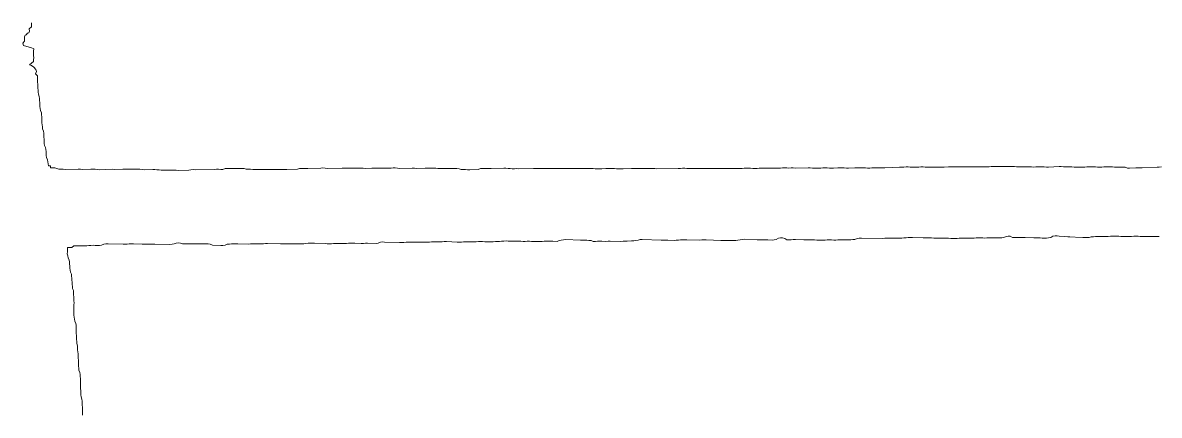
# Model space of a CAD drawing. Extents: x -16 to 11205, y -14909 to 147.
# Drawn here: x 223.03 to 234.78, y 65.54 to 69.6 of the extents above; entities that cross this region are included whole.
import ezdxf

# ---------------------------------------------------------------- set-up
doc = ezdxf.new("R2010")
doc.units = 0
doc.layers.get('0').update_dxf_attribs({"color": 1, "linetype": 'CONTINUOUS', "lineweight": 15, "true_color": 0xff0000})

msp = doc.modelspace()

# ---------------------------------------------------------------- linework, layer by layer
for p, q in [((223.119, 69.581), (223.119, 69.602)), ((223.048, 69.455), (223.054, 69.474)), ((223.054, 69.474), (223.066, 69.478)), ((223.066, 69.478), (223.077, 69.494)), ((223.077, 69.494), (223.091, 69.498)), ((223.091, 69.498), (223.1, 69.515)), ((223.095, 69.539), (223.118, 69.56)), ((223.1, 69.515), (223.095, 69.539)), ((223.118, 69.56), (223.119, 69.581)), ((223.029, 69.39), (223.048, 69.412)), ((223.036, 69.367), (223.029, 69.39)), ((223.095, 69.348), (223.036, 69.367)), ((223.047, 69.434), (223.048, 69.455)), ((223.048, 69.412), (223.047, 69.434)), ((223.114, 69.345), (223.095, 69.348)), ((223.144, 69.33), (223.114, 69.345)), ((223.139, 69.306), (223.144, 69.33)), ((223.139, 69.284), (223.139, 69.306)), ((223.139, 69.263), (223.139, 69.284)), ((223.145, 69.24), (223.139, 69.263)), ((223.139, 69.221), (223.145, 69.24)), ((223.098, 69.166), (223.139, 69.2)), ((223.119, 69.16), (223.098, 69.166)), ((223.145, 69.141), (223.119, 69.16)), ((223.139, 69.2), (223.139, 69.221)), ((223.165, 69.117), (223.145, 69.141)), ((223.17, 69.098), (223.165, 69.117)), ((223.161, 69.073), (223.17, 69.098)), ((223.18, 69.051), (223.161, 69.073)), ((223.181, 69.03), (223.18, 69.051)), ((223.182, 69.009), (223.181, 69.03)), ((223.183, 68.988), (223.182, 69.009)), ((223.184, 68.967), (223.183, 68.988)), ((223.185, 68.946), (223.184, 68.967)), ((223.186, 68.925), (223.185, 68.946)), ((223.188, 68.904), (223.186, 68.925)), ((223.189, 68.883), (223.188, 68.904)), ((223.191, 68.862), (223.189, 68.883)), ((223.199, 68.839), (223.191, 68.862)), ((223.201, 68.818), (223.199, 68.839)), ((223.203, 68.797), (223.201, 68.818)), ((223.205, 68.776), (223.203, 68.797)), ((223.206, 68.755), (223.205, 68.776)), ((223.207, 68.734), (223.206, 68.755)), ((223.21, 68.713), (223.207, 68.734)), ((223.212, 68.693), (223.21, 68.713)), ((223.222, 68.67), (223.212, 68.693)), ((223.224, 68.649), (223.222, 68.67)), ((223.226, 68.628), (223.224, 68.649)), ((223.226, 68.607), (223.226, 68.628)), ((223.227, 68.586), (223.226, 68.607)), ((223.228, 68.565), (223.227, 68.586)), ((223.23, 68.544), (223.228, 68.565)), ((223.232, 68.523), (223.23, 68.544)), ((223.235, 68.502), (223.232, 68.523)), ((223.244, 68.479), (223.235, 68.502)), ((223.246, 68.458), (223.244, 68.479)), ((223.248, 68.437), (223.246, 68.458)), ((223.248, 68.416), (223.248, 68.437)), ((223.249, 68.395), (223.248, 68.416)), ((223.25, 68.374), (223.249, 68.395)), ((223.252, 68.353), (223.25, 68.374)), ((223.254, 68.332), (223.252, 68.353)), ((223.265, 68.309), (223.254, 68.332)), ((223.268, 68.289), (223.265, 68.309)), ((223.27, 68.268), (223.268, 68.289)), ((223.271, 68.247), (223.27, 68.268)), ((223.273, 68.226), (223.271, 68.247)), ((223.276, 68.206), (223.273, 68.226)), ((223.286, 68.182), (223.276, 68.206)), ((223.289, 68.161), (223.286, 68.182)), ((223.292, 68.14), (223.289, 68.161)), ((223.294, 68.12), (223.292, 68.14)), ((223.316, 68.12), (223.294, 68.12)), ((223.316, 68.099), (223.316, 68.12)), ((223.338, 68.099), (223.316, 68.099)), ((223.36, 68.099), (223.338, 68.099)), ((223.404, 68.084), (223.36, 68.099)), ((223.426, 68.084), (223.404, 68.084)), ((223.448, 68.084), (223.426, 68.084)), ((223.47, 68.083), (223.448, 68.084)), ((223.602, 68.086), (223.47, 68.083)), ((223.625, 68.085), (223.602, 68.086)), ((223.647, 68.082), (223.625, 68.085)), ((223.734, 68.085), (223.647, 68.082)), ((223.757, 68.085), (223.734, 68.085)), ((223.779, 68.084), (223.757, 68.085)), ((223.801, 68.082), (223.779, 68.084)), ((223.823, 68.08), (223.801, 68.082)), ((223.954, 68.084), (223.823, 68.08)), ((223.976, 68.083), (223.954, 68.084)), ((224.064, 68.085), (223.976, 68.083)), ((224.087, 68.084), (224.064, 68.085)), ((224.219, 68.087), (224.087, 68.084)), ((224.241, 68.086), (224.219, 68.087)), ((224.263, 68.083), (224.241, 68.086)), ((224.285, 68.079), (224.263, 68.083)), ((224.373, 68.081), (224.285, 68.079)), ((224.395, 68.081), (224.373, 68.081)), ((224.417, 68.079), (224.395, 68.081)), ((224.439, 68.077), (224.417, 68.079)), ((224.46, 68.074), (224.439, 68.077)), ((224.593, 68.075), (224.46, 68.074)), ((224.615, 68.074), (224.593, 68.075)), ((224.637, 68.073), (224.615, 68.074)), ((224.747, 68.076), (224.637, 68.073)), ((224.769, 68.08), (224.747, 68.076)), ((224.791, 68.081), (224.769, 68.08)), ((224.813, 68.079), (224.791, 68.081)), ((225.011, 68.083), (224.813, 68.079)), ((225.033, 68.084), (225.011, 68.083)), ((225.055, 68.084), (225.033, 68.084)), ((225.077, 68.083), (225.055, 68.084)), ((225.099, 68.083), (225.077, 68.083)), ((225.121, 68.091), (225.099, 68.083)), ((225.143, 68.092), (225.121, 68.091)), ((225.165, 68.092), (225.143, 68.092)), ((225.187, 68.092), (225.165, 68.092)), ((225.253, 68.091), (225.187, 68.092)), ((225.275, 68.092), (225.253, 68.091)), ((225.297, 68.092), (225.275, 68.092)), ((225.319, 68.091), (225.297, 68.092)), ((225.341, 68.084), (225.319, 68.091)), ((225.364, 68.085), (225.341, 68.084)), ((225.386, 68.084), (225.364, 68.085)), ((225.408, 68.082), (225.386, 68.084)), ((225.561, 68.083), (225.408, 68.082)), ((225.583, 68.083), (225.561, 68.083)), ((225.605, 68.083), (225.583, 68.083)), ((225.627, 68.083), (225.605, 68.083)), ((225.649, 68.083), (225.627, 68.083)), ((225.671, 68.083), (225.649, 68.083)), ((225.693, 68.082), (225.671, 68.083)), ((225.715, 68.081), (225.693, 68.082)), ((225.737, 68.081), (225.715, 68.081)), ((225.759, 68.081), (225.737, 68.081)), ((225.869, 68.084), (225.759, 68.081)), ((225.891, 68.092), (225.869, 68.084)), ((225.913, 68.092), (225.891, 68.092)), ((225.935, 68.091), (225.913, 68.092)), ((225.957, 68.091), (225.935, 68.091)), ((225.979, 68.092), (225.957, 68.091)), ((226.111, 68.096), (225.979, 68.092)), ((226.133, 68.098), (226.111, 68.096)), ((226.155, 68.097), (226.133, 68.098)), ((226.177, 68.092), (226.155, 68.097)), ((226.331, 68.097), (226.177, 68.092)), ((226.353, 68.096), (226.331, 68.097)), ((226.375, 68.095), (226.353, 68.096)), ((226.397, 68.095), (226.375, 68.095)), ((226.419, 68.096), (226.397, 68.095)), ((226.441, 68.096), (226.419, 68.096)), ((226.463, 68.097), (226.441, 68.096)), ((226.486, 68.097), (226.463, 68.097)), ((226.508, 68.096), (226.486, 68.097)), ((226.529, 68.096), (226.508, 68.096)), ((226.551, 68.095), (226.529, 68.096)), ((226.574, 68.094), (226.551, 68.095)), ((226.64, 68.096), (226.574, 68.094)), ((226.662, 68.096), (226.64, 68.096)), ((226.684, 68.096), (226.662, 68.096)), ((226.706, 68.095), (226.684, 68.096)), ((226.728, 68.095), (226.706, 68.095)), ((226.75, 68.095), (226.728, 68.095)), ((226.772, 68.096), (226.75, 68.095)), ((226.794, 68.096), (226.772, 68.096)), ((226.816, 68.097), (226.794, 68.096)), ((226.838, 68.097), (226.816, 68.097)), ((226.86, 68.098), (226.838, 68.097)), ((226.882, 68.098), (226.86, 68.098)), ((226.904, 68.097), (226.882, 68.098)), ((226.925, 68.093), (226.904, 68.097)), ((227.058, 68.097), (226.925, 68.093)), ((227.08, 68.096), (227.058, 68.097)), ((227.102, 68.093), (227.08, 68.096)), ((227.19, 68.096), (227.102, 68.093)), ((227.212, 68.096), (227.19, 68.096)), ((227.234, 68.095), (227.212, 68.096)), ((227.256, 68.095), (227.234, 68.095)), ((227.278, 68.096), (227.256, 68.095)), ((227.3, 68.096), (227.278, 68.096)), ((227.322, 68.094), (227.3, 68.096)), ((227.344, 68.092), (227.322, 68.094)), ((227.366, 68.091), (227.344, 68.092)), ((227.454, 68.094), (227.366, 68.091)), ((227.476, 68.094), (227.454, 68.094)), ((227.498, 68.093), (227.476, 68.094)), ((227.52, 68.091), (227.498, 68.093)), ((227.541, 68.09), (227.52, 68.091)), ((227.564, 68.081), (227.541, 68.09)), ((227.586, 68.081), (227.564, 68.081)), ((227.608, 68.081), (227.586, 68.081)), ((227.63, 68.08), (227.608, 68.081)), ((227.652, 68.079), (227.63, 68.08)), ((227.739, 68.082), (227.652, 68.079)), ((227.762, 68.091), (227.739, 68.082)), ((227.784, 68.092), (227.762, 68.091)), ((227.806, 68.092), (227.784, 68.092)), ((227.828, 68.092), (227.806, 68.092)), ((227.85, 68.093), (227.828, 68.092)), ((227.872, 68.092), (227.85, 68.093)), ((228.004, 68.095), (227.872, 68.092)), ((228.026, 68.095), (228.004, 68.095)), ((228.048, 68.094), (228.026, 68.095)), ((228.07, 68.091), (228.048, 68.094)), ((228.092, 68.09), (228.07, 68.091)), ((228.114, 68.09), (228.092, 68.09)), ((228.136, 68.091), (228.114, 68.09)), ((228.158, 68.09), (228.136, 68.091)), ((228.312, 68.092), (228.158, 68.09)), ((228.334, 68.092), (228.312, 68.092)), ((228.356, 68.092), (228.334, 68.092)), ((228.378, 68.092), (228.356, 68.092)), ((228.4, 68.091), (228.378, 68.092)), ((228.422, 68.091), (228.4, 68.091)), ((228.444, 68.091), (228.422, 68.091)), ((228.466, 68.091), (228.444, 68.091)), ((228.488, 68.091), (228.466, 68.091)), ((228.51, 68.092), (228.488, 68.091)), ((228.532, 68.092), (228.51, 68.092)), ((228.554, 68.092), (228.532, 68.092)), ((228.576, 68.093), (228.554, 68.092)), ((228.598, 68.093), (228.576, 68.093)), ((228.62, 68.093), (228.598, 68.093)), ((228.819, 68.092), (228.62, 68.093)), ((228.841, 68.092), (228.819, 68.092)), ((228.863, 68.092), (228.841, 68.092)), ((228.884, 68.093), (228.863, 68.092)), ((228.906, 68.093), (228.884, 68.093)), ((228.928, 68.092), (228.906, 68.093)), ((228.95, 68.09), (228.928, 68.092)), ((228.972, 68.089), (228.95, 68.09)), ((228.994, 68.089), (228.972, 68.089)), ((229.017, 68.089), (228.994, 68.089)), ((229.061, 68.091), (229.017, 68.089)), ((229.083, 68.091), (229.061, 68.091)), ((229.104, 68.092), (229.083, 68.091)), ((229.126, 68.091), (229.104, 68.092)), ((229.148, 68.091), (229.126, 68.091)), ((229.17, 68.09), (229.148, 68.091)), ((229.192, 68.09), (229.17, 68.09)), ((229.214, 68.089), (229.192, 68.09)), ((229.237, 68.089), (229.214, 68.089)), ((229.325, 68.092), (229.237, 68.089)), ((229.347, 68.092), (229.325, 68.092)), ((229.369, 68.092), (229.347, 68.092)), ((229.391, 68.091), (229.369, 68.092)), ((229.413, 68.091), (229.391, 68.091)), ((229.435, 68.092), (229.413, 68.091)), ((229.457, 68.093), (229.435, 68.092)), ((229.479, 68.093), (229.457, 68.093)), ((229.501, 68.093), (229.479, 68.093)), ((229.523, 68.093), (229.501, 68.093)), ((229.544, 68.092), (229.523, 68.093)), ((229.566, 68.091), (229.544, 68.092)), ((229.588, 68.089), (229.566, 68.091)), ((229.809, 68.093), (229.588, 68.089)), ((229.831, 68.094), (229.809, 68.093)), ((229.853, 68.095), (229.831, 68.094)), ((229.875, 68.095), (229.853, 68.095)), ((229.897, 68.094), (229.875, 68.095)), ((229.919, 68.093), (229.897, 68.094)), ((229.941, 68.092), (229.919, 68.093)), ((229.963, 68.092), (229.941, 68.092)), ((229.985, 68.092), (229.963, 68.092)), ((230.007, 68.093), (229.985, 68.092)), ((230.029, 68.094), (230.007, 68.093)), ((230.051, 68.094), (230.029, 68.094)), ((230.073, 68.094), (230.051, 68.094)), ((230.095, 68.093), (230.073, 68.094)), ((230.117, 68.092), (230.095, 68.093)), ((230.139, 68.091), (230.117, 68.092)), ((230.161, 68.091), (230.139, 68.091)), ((230.183, 68.091), (230.161, 68.091)), ((230.205, 68.092), (230.183, 68.091)), ((230.227, 68.092), (230.205, 68.092)), ((230.249, 68.092), (230.227, 68.092)), ((230.271, 68.093), (230.249, 68.092)), ((230.293, 68.093), (230.271, 68.093)), ((230.315, 68.094), (230.293, 68.093)), ((230.337, 68.094), (230.315, 68.094)), ((230.359, 68.094), (230.337, 68.094)), ((230.381, 68.094), (230.359, 68.094)), ((230.403, 68.093), (230.381, 68.094)), ((230.425, 68.093), (230.403, 68.093)), ((230.447, 68.093), (230.425, 68.093)), ((230.469, 68.094), (230.447, 68.093)), ((230.491, 68.095), (230.469, 68.094)), ((230.513, 68.096), (230.491, 68.095)), ((230.535, 68.095), (230.513, 68.096)), ((230.557, 68.095), (230.535, 68.095)), ((230.579, 68.094), (230.557, 68.095)), ((230.601, 68.094), (230.579, 68.094)), ((230.623, 68.094), (230.601, 68.094)), ((230.645, 68.095), (230.623, 68.094)), ((230.667, 68.095), (230.645, 68.095)), ((230.689, 68.096), (230.667, 68.095)), ((230.711, 68.096), (230.689, 68.096)), ((230.733, 68.096), (230.711, 68.096)), ((230.755, 68.096), (230.733, 68.096)), ((230.777, 68.096), (230.755, 68.096)), ((230.799, 68.096), (230.777, 68.096)), ((230.821, 68.096), (230.799, 68.096)), ((230.843, 68.097), (230.821, 68.096)), ((230.865, 68.097), (230.843, 68.097)), ((230.887, 68.098), (230.865, 68.097)), ((230.909, 68.098), (230.887, 68.098)), ((230.931, 68.098), (230.909, 68.098)), ((230.953, 68.097), (230.931, 68.098)), ((230.975, 68.098), (230.953, 68.097)), ((230.997, 68.098), (230.975, 68.098)), ((231.019, 68.096), (230.997, 68.098)), ((231.151, 68.098), (231.019, 68.096)), ((231.173, 68.098), (231.151, 68.098)), ((231.195, 68.097), (231.173, 68.098)), ((231.217, 68.096), (231.195, 68.097)), ((231.239, 68.096), (231.217, 68.096)), ((231.261, 68.096), (231.239, 68.096)), ((231.283, 68.097), (231.261, 68.096)), ((231.305, 68.098), (231.283, 68.097)), ((231.327, 68.099), (231.305, 68.098)), ((231.349, 68.098), (231.327, 68.099)), ((231.371, 68.097), (231.349, 68.098)), ((231.393, 68.096), (231.371, 68.097)), ((231.415, 68.096), (231.393, 68.096)), ((231.459, 68.098), (231.415, 68.096)), ((231.481, 68.099), (231.459, 68.098)), ((231.503, 68.099), (231.481, 68.099)), ((231.525, 68.099), (231.503, 68.099)), ((231.547, 68.097), (231.525, 68.099)), ((231.569, 68.096), (231.547, 68.097)), ((231.635, 68.099), (231.569, 68.096)), ((231.657, 68.1), (231.635, 68.099)), ((231.679, 68.1), (231.657, 68.1)), ((231.702, 68.099), (231.679, 68.1)), ((231.724, 68.099), (231.702, 68.099)), ((231.746, 68.098), (231.724, 68.099)), ((231.767, 68.097), (231.746, 68.098)), ((231.789, 68.097), (231.767, 68.097)), ((231.811, 68.098), (231.789, 68.097)), ((231.833, 68.099), (231.811, 68.098)), ((231.855, 68.1), (231.833, 68.099)), ((231.877, 68.101), (231.855, 68.1)), ((231.899, 68.1), (231.877, 68.101)), ((231.922, 68.1), (231.899, 68.1)), ((231.944, 68.1), (231.922, 68.1)), ((232.098, 68.107), (231.944, 68.1)), ((232.12, 68.108), (232.098, 68.107)), ((232.142, 68.108), (232.12, 68.108)), ((232.164, 68.109), (232.142, 68.108)), ((232.186, 68.109), (232.164, 68.109)), ((232.208, 68.108), (232.186, 68.109)), ((232.23, 68.108), (232.208, 68.108)), ((232.252, 68.108), (232.23, 68.108)), ((232.274, 68.108), (232.252, 68.108)), ((232.296, 68.108), (232.274, 68.108)), ((232.318, 68.109), (232.296, 68.108)), ((232.34, 68.109), (232.318, 68.109)), ((232.362, 68.108), (232.34, 68.109)), ((232.384, 68.107), (232.362, 68.108)), ((232.406, 68.107), (232.384, 68.107)), ((232.428, 68.107), (232.406, 68.107)), ((232.45, 68.108), (232.428, 68.107)), ((232.472, 68.108), (232.45, 68.108)), ((232.494, 68.108), (232.472, 68.108)), ((232.516, 68.107), (232.494, 68.108)), ((232.538, 68.107), (232.516, 68.107)), ((232.56, 68.107), (232.538, 68.107)), ((232.604, 68.109), (232.56, 68.107)), ((232.626, 68.11), (232.604, 68.109)), ((232.648, 68.11), (232.626, 68.11)), ((232.67, 68.11), (232.648, 68.11)), ((232.692, 68.11), (232.67, 68.11)), ((232.714, 68.109), (232.692, 68.11)), ((232.736, 68.109), (232.714, 68.109)), ((232.758, 68.109), (232.736, 68.109)), ((232.78, 68.109), (232.758, 68.109)), ((232.802, 68.11), (232.78, 68.109)), ((232.824, 68.11), (232.802, 68.11)), ((232.846, 68.11), (232.824, 68.11)), ((232.868, 68.11), (232.846, 68.11)), ((232.89, 68.11), (232.868, 68.11)), ((232.912, 68.11), (232.89, 68.11)), ((232.934, 68.11), (232.912, 68.11)), ((232.956, 68.11), (232.934, 68.11)), ((232.978, 68.111), (232.956, 68.11)), ((233, 68.111), (232.978, 68.111)), ((233.022, 68.111), (233, 68.111)), ((233.044, 68.112), (233.022, 68.111)), ((233.066, 68.112), (233.044, 68.112)), ((233.088, 68.113), (233.066, 68.112)), ((233.11, 68.113), (233.088, 68.113)), ((233.132, 68.112), (233.11, 68.113)), ((233.154, 68.112), (233.132, 68.112)), ((233.176, 68.112), (233.154, 68.112)), ((233.198, 68.112), (233.176, 68.112)), ((233.22, 68.113), (233.198, 68.112)), ((233.242, 68.113), (233.22, 68.113)), ((233.264, 68.113), (233.242, 68.113)), ((233.286, 68.112), (233.264, 68.113)), ((233.308, 68.111), (233.286, 68.112)), ((233.33, 68.11), (233.308, 68.111)), ((233.352, 68.11), (233.33, 68.11)), ((233.374, 68.11), (233.352, 68.11)), ((233.396, 68.111), (233.374, 68.11)), ((233.418, 68.111), (233.396, 68.111)), ((233.44, 68.11), (233.418, 68.111)), ((233.462, 68.109), (233.44, 68.11)), ((233.484, 68.108), (233.462, 68.109)), ((233.506, 68.109), (233.484, 68.108)), ((233.528, 68.11), (233.506, 68.109)), ((233.55, 68.11), (233.528, 68.11)), ((233.572, 68.11), (233.55, 68.11)), ((233.594, 68.109), (233.572, 68.11)), ((233.616, 68.108), (233.594, 68.109)), ((233.638, 68.107), (233.616, 68.108)), ((233.748, 68.112), (233.638, 68.107)), ((233.77, 68.112), (233.748, 68.112)), ((233.792, 68.111), (233.77, 68.112)), ((233.814, 68.111), (233.792, 68.111)), ((233.836, 68.111), (233.814, 68.111)), ((233.858, 68.111), (233.836, 68.111)), ((233.88, 68.109), (233.858, 68.111)), ((233.902, 68.108), (233.88, 68.109)), ((233.924, 68.107), (233.902, 68.108)), ((233.946, 68.108), (233.924, 68.107)), ((233.968, 68.108), (233.946, 68.108)), ((233.99, 68.108), (233.968, 68.108)), ((234.012, 68.108), (233.99, 68.108)), ((234.034, 68.109), (234.012, 68.108)), ((234.056, 68.11), (234.034, 68.109)), ((234.078, 68.11), (234.056, 68.11)), ((234.1, 68.11), (234.078, 68.11)), ((234.122, 68.109), (234.1, 68.11)), ((234.144, 68.108), (234.122, 68.109)), ((234.166, 68.107), (234.144, 68.108)), ((234.188, 68.108), (234.166, 68.107)), ((234.21, 68.109), (234.188, 68.108)), ((234.232, 68.109), (234.21, 68.109)), ((234.254, 68.109), (234.232, 68.109)), ((234.276, 68.109), (234.254, 68.109)), ((234.298, 68.109), (234.276, 68.109)), ((234.32, 68.108), (234.298, 68.109)), ((234.342, 68.108), (234.32, 68.108)), ((234.364, 68.108), (234.342, 68.108)), ((234.386, 68.108), (234.364, 68.108)), ((234.408, 68.108), (234.386, 68.108)), ((234.43, 68.106), (234.408, 68.108)), ((234.453, 68.097), (234.43, 68.106)), ((234.475, 68.096), (234.453, 68.097)), ((234.54, 68.099), (234.475, 68.096)), ((234.562, 68.099), (234.54, 68.099)), ((234.585, 68.099), (234.562, 68.099)), ((234.607, 68.098), (234.585, 68.099)), ((234.761, 68.107), (234.607, 68.098)), ((234.783, 68.108), (234.761, 68.107)), ((234.805, 68.109), (234.783, 68.108)), ((228.578, 67.346), (228.599, 67.35)), ((228.599, 67.35), (228.621, 67.355)), ((228.621, 67.355), (228.643, 67.356)), ((228.643, 67.356), (228.797, 67.349)), ((229.37, 67.348), (229.392, 67.352)), ((229.392, 67.352), (229.413, 67.356)), ((229.413, 67.356), (229.435, 67.357)), ((229.435, 67.357), (229.633, 67.349)), ((229.633, 67.349), (229.655, 67.35)), ((229.655, 67.35), (229.677, 67.351)), ((229.677, 67.351), (229.699, 67.35)), ((229.699, 67.35), (229.766, 67.348)), ((229.788, 67.349), (229.81, 67.351)), ((229.81, 67.351), (229.831, 67.353)), ((229.831, 67.353), (229.853, 67.354)), ((229.853, 67.354), (229.875, 67.355)), ((229.875, 67.355), (229.898, 67.355)), ((229.898, 67.355), (230.03, 67.35)), ((230.03, 67.35), (230.052, 67.353)), ((230.052, 67.353), (230.073, 67.355)), ((230.073, 67.355), (230.096, 67.354)), ((230.096, 67.354), (230.25, 67.347)), ((230.426, 67.349), (230.448, 67.354)), ((230.448, 67.354), (230.469, 67.358)), ((230.469, 67.358), (230.491, 67.36)), ((230.491, 67.36), (230.624, 67.354)), ((230.624, 67.354), (230.646, 67.354)), ((230.646, 67.354), (230.668, 67.354)), ((230.668, 67.354), (230.69, 67.354)), ((230.69, 67.354), (230.712, 67.354)), ((230.712, 67.354), (230.734, 67.353)), ((230.734, 67.353), (230.778, 67.352)), ((230.778, 67.352), (230.8, 67.354)), ((230.8, 67.354), (230.821, 67.358)), ((230.821, 67.358), (230.844, 67.371)), ((230.844, 67.371), (230.866, 67.375)), ((230.866, 67.375), (230.888, 67.374)), ((230.888, 67.374), (230.909, 67.368)), ((230.909, 67.368), (230.932, 67.355)), ((230.932, 67.355), (230.976, 67.355)), ((230.976, 67.355), (230.998, 67.357)), ((230.998, 67.357), (231.02, 67.356)), ((231.02, 67.356), (231.108, 67.353)), ((231.108, 67.353), (231.13, 67.354)), ((231.13, 67.354), (231.152, 67.355)), ((231.152, 67.355), (231.174, 67.354)), ((231.174, 67.354), (231.196, 67.354)), ((231.196, 67.354), (231.218, 67.353)), ((231.218, 67.353), (231.24, 67.352)), ((231.24, 67.352), (231.262, 67.351)), ((231.262, 67.351), (231.284, 67.351)), ((231.284, 67.351), (231.306, 67.352)), ((231.306, 67.352), (231.328, 67.352)), ((231.328, 67.352), (231.35, 67.353)), ((231.35, 67.353), (231.372, 67.353)), ((231.372, 67.353), (231.394, 67.353)), ((231.394, 67.353), (231.416, 67.352)), ((231.416, 67.352), (231.438, 67.352)), ((231.438, 67.352), (231.46, 67.353)), ((231.46, 67.353), (231.482, 67.354)), ((231.482, 67.354), (231.504, 67.354)), ((231.504, 67.354), (231.526, 67.353)), ((231.526, 67.353), (231.548, 67.353)), ((231.548, 67.353), (231.57, 67.353)), ((231.57, 67.353), (231.592, 67.354)), ((231.592, 67.354), (231.614, 67.356)), ((231.614, 67.356), (231.635, 67.358)), ((231.635, 67.358), (231.659, 67.368)), ((231.659, 67.368), (231.68, 67.37)), ((231.68, 67.37), (231.702, 67.371)), ((231.702, 67.371), (231.923, 67.368)), ((231.923, 67.368), (231.944, 67.37)), ((231.944, 67.37), (231.966, 67.37)), ((231.966, 67.37), (231.988, 67.37)), ((231.988, 67.37), (232.01, 67.37)), ((232.01, 67.37), (232.032, 67.37)), ((232.032, 67.37), (232.054, 67.37)), ((232.054, 67.37), (232.076, 67.371)), ((232.076, 67.371), (232.098, 67.371)), ((232.098, 67.371), (232.12, 67.372)), ((232.12, 67.372), (232.142, 67.374)), ((232.142, 67.374), (232.164, 67.376)), ((232.164, 67.376), (232.186, 67.378)), ((232.186, 67.378), (232.208, 67.379)), ((232.208, 67.379), (232.23, 67.379)), ((232.23, 67.379), (232.34, 67.373)), ((232.34, 67.373), (232.362, 67.373)), ((232.362, 67.373), (232.384, 67.373)), ((232.384, 67.373), (232.406, 67.373)), ((232.406, 67.373), (232.428, 67.373)), ((232.428, 67.373), (232.45, 67.372)), ((232.45, 67.372), (232.472, 67.371)), ((232.472, 67.371), (232.494, 67.371)), ((232.494, 67.371), (232.516, 67.372)), ((232.516, 67.372), (232.538, 67.372)), ((232.538, 67.372), (232.56, 67.371)), ((232.56, 67.371), (232.582, 67.371)), ((232.582, 67.371), (232.604, 67.37)), ((232.604, 67.37), (232.626, 67.369)), ((232.626, 67.369), (232.648, 67.368)), ((232.648, 67.368), (232.67, 67.368)), ((232.67, 67.368), (232.693, 67.369)), ((232.693, 67.369), (232.715, 67.37)), ((232.715, 67.37), (232.736, 67.371)), ((232.736, 67.371), (232.758, 67.372)), ((232.758, 67.372), (232.78, 67.372)), ((232.78, 67.372), (232.802, 67.372)), ((232.802, 67.372), (232.824, 67.372)), ((232.824, 67.372), (232.846, 67.372)), ((232.846, 67.372), (232.868, 67.372)), ((232.868, 67.372), (232.89, 67.373)), ((232.89, 67.373), (232.913, 67.373)), ((232.913, 67.373), (232.935, 67.373)), ((232.935, 67.373), (232.957, 67.373)), ((232.957, 67.373), (232.979, 67.372)), ((232.979, 67.372), (233.001, 67.373)), ((233.001, 67.373), (233.023, 67.373)), ((233.023, 67.373), (233.045, 67.373)), ((233.045, 67.373), (233.067, 67.373)), ((233.067, 67.373), (233.089, 67.373)), ((233.089, 67.373), (233.111, 67.373)), ((233.111, 67.373), (233.133, 67.373)), ((233.133, 67.373), (233.154, 67.375)), ((233.154, 67.375), (233.176, 67.378)), ((233.176, 67.378), (233.199, 67.389)), ((233.199, 67.389), (233.221, 67.392)), ((233.221, 67.392), (233.242, 67.391)), ((233.242, 67.391), (233.265, 67.379)), ((233.265, 67.379), (233.353, 67.377)), ((233.353, 67.377), (233.375, 67.379)), ((233.375, 67.379), (233.397, 67.378)), ((233.397, 67.378), (233.485, 67.375)), ((233.485, 67.375), (233.507, 67.375)), ((233.507, 67.375), (233.529, 67.374)), ((233.529, 67.374), (233.551, 67.373)), ((233.551, 67.373), (233.573, 67.372)), ((233.573, 67.372), (233.595, 67.371)), ((233.595, 67.371), (233.617, 67.371)), ((233.617, 67.371), (233.639, 67.373)), ((233.639, 67.373), (233.66, 67.378)), ((233.66, 67.378), (233.683, 67.391)), ((233.683, 67.391), (233.705, 67.394)), ((233.705, 67.394), (233.727, 67.394)), ((233.727, 67.394), (233.749, 67.392)), ((233.749, 67.392), (233.859, 67.386)), ((233.859, 67.386), (233.837, 67.385)), ((233.837, 67.385), (233.991, 67.377)), ((233.991, 67.377), (234.013, 67.378)), ((234.013, 67.378), (234.035, 67.378)), ((234.035, 67.378), (234.057, 67.377)), ((234.057, 67.377), (234.079, 67.384)), ((234.079, 67.384), (234.101, 67.386)), ((234.101, 67.386), (234.123, 67.388)), ((234.123, 67.388), (234.145, 67.39)), ((234.145, 67.39), (234.167, 67.39)), ((234.167, 67.39), (234.189, 67.389)), ((234.189, 67.389), (234.211, 67.389)), ((234.211, 67.389), (234.233, 67.389)), ((234.233, 67.389), (234.255, 67.39)), ((234.255, 67.39), (234.277, 67.391)), ((234.277, 67.391), (234.299, 67.392)), ((234.299, 67.392), (234.321, 67.392)), ((234.321, 67.392), (234.343, 67.391)), ((234.343, 67.391), (234.365, 67.391)), ((234.365, 67.391), (234.387, 67.39)), ((234.387, 67.39), (234.409, 67.389)), ((234.409, 67.389), (234.431, 67.388)), ((234.431, 67.388), (234.453, 67.388)), ((234.453, 67.388), (234.475, 67.389)), ((234.475, 67.389), (234.497, 67.39)), ((234.497, 67.39), (234.519, 67.391)), ((234.519, 67.391), (234.541, 67.391)), ((234.541, 67.391), (234.563, 67.391)), ((234.563, 67.391), (234.585, 67.39)), ((234.585, 67.39), (234.607, 67.39)), ((234.607, 67.39), (234.629, 67.39)), ((234.629, 67.39), (234.651, 67.389)), ((234.651, 67.389), (234.673, 67.389)), ((234.673, 67.389), (234.695, 67.388)), ((234.695, 67.388), (234.717, 67.388)), ((234.717, 67.388), (234.739, 67.388)), ((234.739, 67.388), (234.761, 67.388)), ((234.761, 67.388), (234.783, 67.387)), ((223.493, 67.252), (223.493, 67.273)), ((223.493, 67.273), (223.515, 67.273)), ((223.493, 67.231), (223.493, 67.252)), ((223.515, 67.273), (223.537, 67.273)), ((223.537, 67.273), (223.559, 67.293)), ((223.559, 67.293), (223.603, 67.292)), ((223.603, 67.292), (223.625, 67.293)), ((223.625, 67.293), (223.647, 67.293)), ((223.647, 67.293), (223.669, 67.293)), ((223.669, 67.293), (223.691, 67.293)), ((223.691, 67.293), (223.713, 67.294)), ((223.713, 67.294), (223.735, 67.296)), ((223.735, 67.296), (223.757, 67.298)), ((223.757, 67.298), (223.779, 67.297)), ((223.779, 67.297), (223.823, 67.296)), ((223.823, 67.296), (223.845, 67.298)), ((223.845, 67.298), (223.868, 67.31)), ((223.868, 67.31), (223.889, 67.312)), ((223.889, 67.312), (223.911, 67.312)), ((223.911, 67.312), (224.066, 67.308)), ((224.066, 67.308), (224.088, 67.308)), ((224.088, 67.308), (224.109, 67.31)), ((224.109, 67.31), (224.131, 67.311)), ((224.131, 67.311), (224.153, 67.312)), ((224.153, 67.312), (224.175, 67.312)), ((224.175, 67.312), (224.263, 67.309)), ((224.263, 67.309), (224.285, 67.309)), ((224.285, 67.309), (224.307, 67.309)), ((224.307, 67.309), (224.329, 67.31)), ((224.329, 67.31), (224.351, 67.31)), ((224.351, 67.31), (224.373, 67.309)), ((224.373, 67.309), (224.395, 67.308)), ((224.395, 67.308), (224.551, 67.305)), ((224.551, 67.305), (224.573, 67.308)), ((224.573, 67.308), (224.594, 67.314)), ((224.594, 67.314), (224.615, 67.32)), ((224.615, 67.32), (224.637, 67.322)), ((224.637, 67.322), (224.66, 67.319)), ((224.66, 67.319), (224.681, 67.313)), ((224.681, 67.313), (224.769, 67.311)), ((224.769, 67.311), (224.791, 67.311)), ((224.791, 67.311), (224.946, 67.311)), ((224.946, 67.311), (224.967, 67.31)), ((224.967, 67.31), (224.99, 67.299)), ((224.99, 67.299), (225.077, 67.296)), ((225.077, 67.296), (225.099, 67.297)), ((225.099, 67.297), (225.121, 67.299)), ((225.121, 67.299), (225.144, 67.308)), ((225.144, 67.308), (225.166, 67.31)), ((225.166, 67.31), (225.188, 67.312)), ((225.188, 67.312), (225.21, 67.312)), ((225.21, 67.312), (225.232, 67.313)), ((225.232, 67.313), (225.254, 67.313)), ((225.254, 67.313), (225.364, 67.31)), ((225.364, 67.31), (225.386, 67.311)), ((225.386, 67.311), (225.408, 67.311)), ((225.408, 67.311), (225.43, 67.311)), ((225.43, 67.311), (225.452, 67.311)), ((225.452, 67.311), (225.474, 67.311)), ((225.474, 67.311), (225.496, 67.313)), ((225.496, 67.313), (225.518, 67.314)), ((225.518, 67.314), (225.54, 67.316)), ((225.54, 67.316), (225.562, 67.315)), ((225.562, 67.315), (225.694, 67.312)), ((225.694, 67.312), (225.716, 67.311)), ((225.716, 67.311), (225.738, 67.311)), ((225.738, 67.311), (225.76, 67.311)), ((225.76, 67.311), (225.782, 67.312)), ((225.782, 67.312), (225.804, 67.313)), ((225.804, 67.313), (225.826, 67.313)), ((225.826, 67.313), (225.848, 67.312)), ((225.848, 67.312), (225.87, 67.312)), ((225.87, 67.312), (225.892, 67.312)), ((225.892, 67.312), (225.914, 67.313)), ((225.914, 67.313), (225.936, 67.314)), ((225.936, 67.314), (225.958, 67.316)), ((225.958, 67.316), (225.98, 67.318)), ((225.98, 67.318), (226.002, 67.319)), ((226.002, 67.319), (226.024, 67.319)), ((226.024, 67.319), (226.046, 67.319)), ((226.046, 67.319), (226.156, 67.315)), ((226.156, 67.315), (226.178, 67.314)), ((226.178, 67.314), (226.222, 67.313)), ((226.222, 67.313), (226.244, 67.315)), ((226.244, 67.315), (226.266, 67.316)), ((226.266, 67.316), (226.288, 67.317)), ((226.288, 67.317), (226.31, 67.317)), ((226.31, 67.317), (226.332, 67.317)), ((226.332, 67.317), (226.354, 67.316)), ((226.354, 67.316), (226.376, 67.317)), ((226.376, 67.317), (226.398, 67.318)), ((226.398, 67.318), (226.42, 67.319)), ((226.42, 67.319), (226.442, 67.319)), ((226.442, 67.319), (226.464, 67.318)), ((226.464, 67.318), (226.53, 67.316)), ((226.53, 67.316), (226.552, 67.317)), ((226.552, 67.317), (226.574, 67.319)), ((226.574, 67.319), (226.596, 67.32)), ((226.596, 67.32), (226.684, 67.317)), ((226.684, 67.317), (226.706, 67.319)), ((226.706, 67.319), (226.729, 67.33)), ((226.729, 67.33), (226.75, 67.332)), ((226.75, 67.332), (226.772, 67.331)), ((226.772, 67.331), (226.927, 67.327)), ((226.927, 67.327), (226.949, 67.327)), ((226.949, 67.327), (226.971, 67.328)), ((226.971, 67.328), (226.993, 67.329)), ((226.993, 67.329), (227.015, 67.33)), ((227.015, 67.33), (227.036, 67.331)), ((227.036, 67.331), (227.058, 67.331)), ((227.058, 67.331), (227.102, 67.329)), ((227.102, 67.329), (227.124, 67.329)), ((227.124, 67.329), (227.147, 67.33)), ((227.147, 67.33), (227.169, 67.33)), ((227.169, 67.33), (227.191, 67.331)), ((227.191, 67.331), (227.213, 67.331)), ((227.213, 67.331), (227.235, 67.331)), ((227.235, 67.331), (227.257, 67.332)), ((227.257, 67.332), (227.278, 67.333)), ((227.278, 67.333), (227.301, 67.333)), ((227.301, 67.333), (227.323, 67.332)), ((227.323, 67.332), (227.345, 67.332)), ((227.345, 67.332), (227.367, 67.333)), ((227.367, 67.333), (227.389, 67.335)), ((227.389, 67.335), (227.411, 67.335)), ((227.411, 67.335), (227.521, 67.331)), ((227.521, 67.331), (227.543, 67.33)), ((227.543, 67.33), (227.565, 67.331)), ((227.565, 67.331), (227.587, 67.332)), ((227.587, 67.332), (227.609, 67.333)), ((227.609, 67.333), (227.631, 67.334)), ((227.631, 67.334), (227.653, 67.333)), ((227.653, 67.333), (227.675, 67.333)), ((227.675, 67.333), (227.697, 67.333)), ((227.697, 67.333), (227.719, 67.334)), ((227.719, 67.334), (227.741, 67.335)), ((227.741, 67.335), (227.763, 67.335)), ((227.763, 67.335), (227.785, 67.335)), ((227.785, 67.335), (227.807, 67.334)), ((227.807, 67.334), (227.829, 67.334)), ((227.829, 67.334), (227.851, 67.334)), ((227.851, 67.334), (227.873, 67.334)), ((227.873, 67.334), (227.895, 67.334)), ((227.895, 67.334), (227.917, 67.335)), ((227.917, 67.335), (227.939, 67.336)), ((227.939, 67.336), (227.96, 67.337)), ((227.96, 67.337), (227.982, 67.339)), ((227.982, 67.339), (228.004, 67.341)), ((228.004, 67.341), (228.027, 67.342)), ((228.027, 67.342), (228.049, 67.341)), ((228.049, 67.341), (228.137, 67.339)), ((228.137, 67.339), (228.159, 67.339)), ((228.159, 67.339), (228.181, 67.339)), ((228.181, 67.339), (228.203, 67.338)), ((228.203, 67.338), (228.225, 67.338)), ((228.225, 67.338), (228.247, 67.339)), ((228.247, 67.339), (228.269, 67.339)), ((228.269, 67.339), (228.291, 67.338)), ((228.291, 67.338), (228.401, 67.337)), ((228.401, 67.337), (228.423, 67.339)), ((228.423, 67.339), (228.445, 67.34)), ((228.445, 67.34), (228.467, 67.34)), ((228.467, 67.34), (228.489, 67.34)), ((228.489, 67.34), (228.511, 67.339)), ((228.511, 67.339), (228.555, 67.337)), ((228.555, 67.337), (228.578, 67.346)), ((228.797, 67.349), (228.819, 67.349)), ((228.819, 67.349), (228.841, 67.349)), ((228.841, 67.349), (228.863, 67.349)), ((228.863, 67.349), (228.885, 67.348)), ((228.885, 67.348), (228.907, 67.347)), ((228.907, 67.347), (228.929, 67.338)), ((228.929, 67.338), (228.951, 67.338)), ((228.951, 67.338), (228.973, 67.339)), ((228.973, 67.339), (228.995, 67.339)), ((228.995, 67.339), (229.017, 67.339)), ((229.017, 67.339), (229.061, 67.338)), ((229.061, 67.338), (229.083, 67.339)), ((229.083, 67.339), (229.105, 67.34)), ((229.105, 67.34), (229.215, 67.337)), ((229.215, 67.337), (229.237, 67.339)), ((229.237, 67.339), (229.259, 67.34)), ((229.259, 67.34), (229.281, 67.34)), ((229.281, 67.34), (229.326, 67.345)), ((229.326, 67.345), (229.348, 67.345)), ((229.348, 67.345), (229.37, 67.348)), ((229.766, 67.348), (229.788, 67.349)), ((230.25, 67.347), (230.272, 67.347)), ((230.272, 67.347), (230.294, 67.348)), ((230.294, 67.348), (230.316, 67.348)), ((230.316, 67.348), (230.338, 67.348)), ((230.338, 67.348), (230.36, 67.348)), ((230.36, 67.348), (230.382, 67.348)), ((230.382, 67.348), (230.404, 67.348)), ((230.404, 67.348), (230.426, 67.349)), ((223.487, 67.209), (223.493, 67.231)), ((223.494, 67.189), (223.487, 67.209)), ((223.498, 67.168), (223.494, 67.189)), ((223.509, 67.145), (223.498, 67.168)), ((223.512, 67.125), (223.509, 67.145)), ((223.514, 67.104), (223.512, 67.125)), ((223.516, 67.083), (223.514, 67.104)), ((223.517, 67.062), (223.516, 67.083)), ((223.52, 67.041), (223.517, 67.062)), ((223.522, 67.02), (223.52, 67.041)), ((223.532, 66.997), (223.522, 67.02)), ((223.535, 66.977), (223.532, 66.997)), ((223.536, 66.956), (223.535, 66.977)), ((223.538, 66.935), (223.536, 66.956)), ((223.539, 66.914), (223.538, 66.935)), ((223.54, 66.892), (223.539, 66.914)), ((223.543, 66.872), (223.54, 66.892)), ((223.545, 66.85), (223.543, 66.872)), ((223.553, 66.828), (223.545, 66.85)), ((223.554, 66.807), (223.553, 66.828)), ((223.555, 66.786), (223.554, 66.807)), ((223.556, 66.765), (223.555, 66.786)), ((223.558, 66.744), (223.556, 66.765)), ((223.557, 66.638), (223.558, 66.659)), ((223.559, 66.723), (223.558, 66.744)), ((223.558, 66.659), (223.559, 66.68)), ((223.56, 66.702), (223.559, 66.723)), ((223.559, 66.68), (223.56, 66.702)), ((223.557, 66.617), (223.557, 66.638)), ((223.557, 66.596), (223.557, 66.617)), ((223.558, 66.575), (223.557, 66.596)), ((223.561, 66.554), (223.558, 66.575)), ((223.564, 66.533), (223.561, 66.554)), ((223.567, 66.512), (223.564, 66.533)), ((223.578, 66.489), (223.567, 66.512)), ((223.58, 66.469), (223.578, 66.489)), ((223.582, 66.448), (223.58, 66.469)), ((223.582, 66.426), (223.582, 66.448)), ((223.582, 66.405), (223.582, 66.426)), ((223.583, 66.384), (223.582, 66.405)), ((223.584, 66.363), (223.583, 66.384)), ((223.585, 66.342), (223.584, 66.363)), ((223.586, 66.321), (223.585, 66.342)), ((223.588, 66.3), (223.586, 66.321)), ((223.589, 66.279), (223.588, 66.3)), ((223.596, 66.257), (223.589, 66.279)), ((223.597, 66.236), (223.596, 66.257)), ((223.597, 66.214), (223.597, 66.236)), ((223.599, 66.193), (223.597, 66.214)), ((223.601, 66.172), (223.599, 66.193)), ((223.603, 66.151), (223.601, 66.172)), ((223.604, 66.13), (223.603, 66.151)), ((223.605, 66.109), (223.604, 66.13)), ((223.606, 66.088), (223.605, 66.109)), ((223.606, 66.067), (223.606, 66.088)), ((223.607, 66.046), (223.606, 66.067)), ((223.609, 66.025), (223.607, 66.046)), ((223.61, 66.004), (223.609, 66.025)), ((223.62, 65.981), (223.61, 66.004)), ((223.622, 65.96), (223.62, 65.981)), ((223.624, 65.939), (223.622, 65.96)), ((223.626, 65.918), (223.624, 65.939)), ((223.627, 65.897), (223.626, 65.918)), ((223.627, 65.876), (223.627, 65.897)), ((223.627, 65.855), (223.627, 65.876)), ((223.627, 65.834), (223.627, 65.855)), ((223.628, 65.813), (223.627, 65.834)), ((223.629, 65.792), (223.628, 65.813)), ((223.63, 65.77), (223.629, 65.792)), ((223.631, 65.749), (223.63, 65.77)), ((223.632, 65.728), (223.631, 65.749)), ((223.64, 65.706), (223.632, 65.728)), ((223.642, 65.685), (223.64, 65.706)), ((223.644, 65.664), (223.642, 65.685)), ((223.645, 65.643), (223.644, 65.664)), ((223.647, 65.622), (223.645, 65.643)), ((223.648, 65.601), (223.647, 65.622)), ((223.648, 65.58), (223.648, 65.601)), ((223.648, 65.558), (223.648, 65.58)), ((223.648, 65.537), (223.648, 65.558))]:
    msp.add_line(p, q)

doc.saveas('drawing.dxf')
